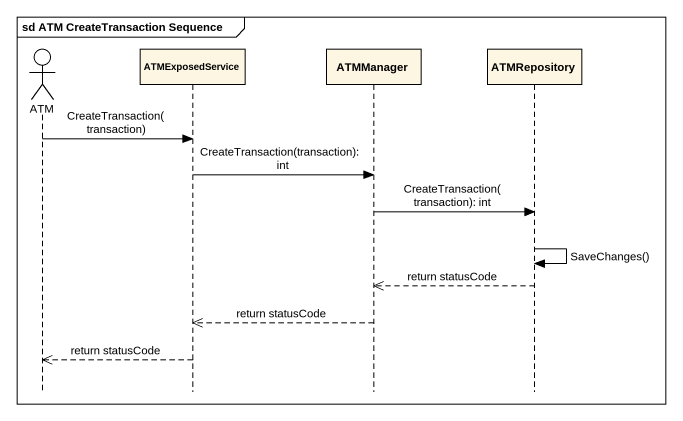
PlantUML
@startuml
mainframe sd ATM CreateTransaction Sequence
hide footbox
actor ATM
participant ATMExposedService
participant ATMManager
participant ATMRepository

ATM -> ATMExposedService : CreateTransaction(transaction)
ATMExposedService -> ATMManager : CreateTransaction(transaction): int
ATMManager -> ATMRepository : CreateTransaction(transaction): int
ATMRepository -> ATMRepository : SaveChanges()
ATMRepository -->> ATMManager : return statusCode
ATMManager -->> ATMExposedService : return statusCode
ATMExposedService -->> ATM : return statusCode
@enduml
